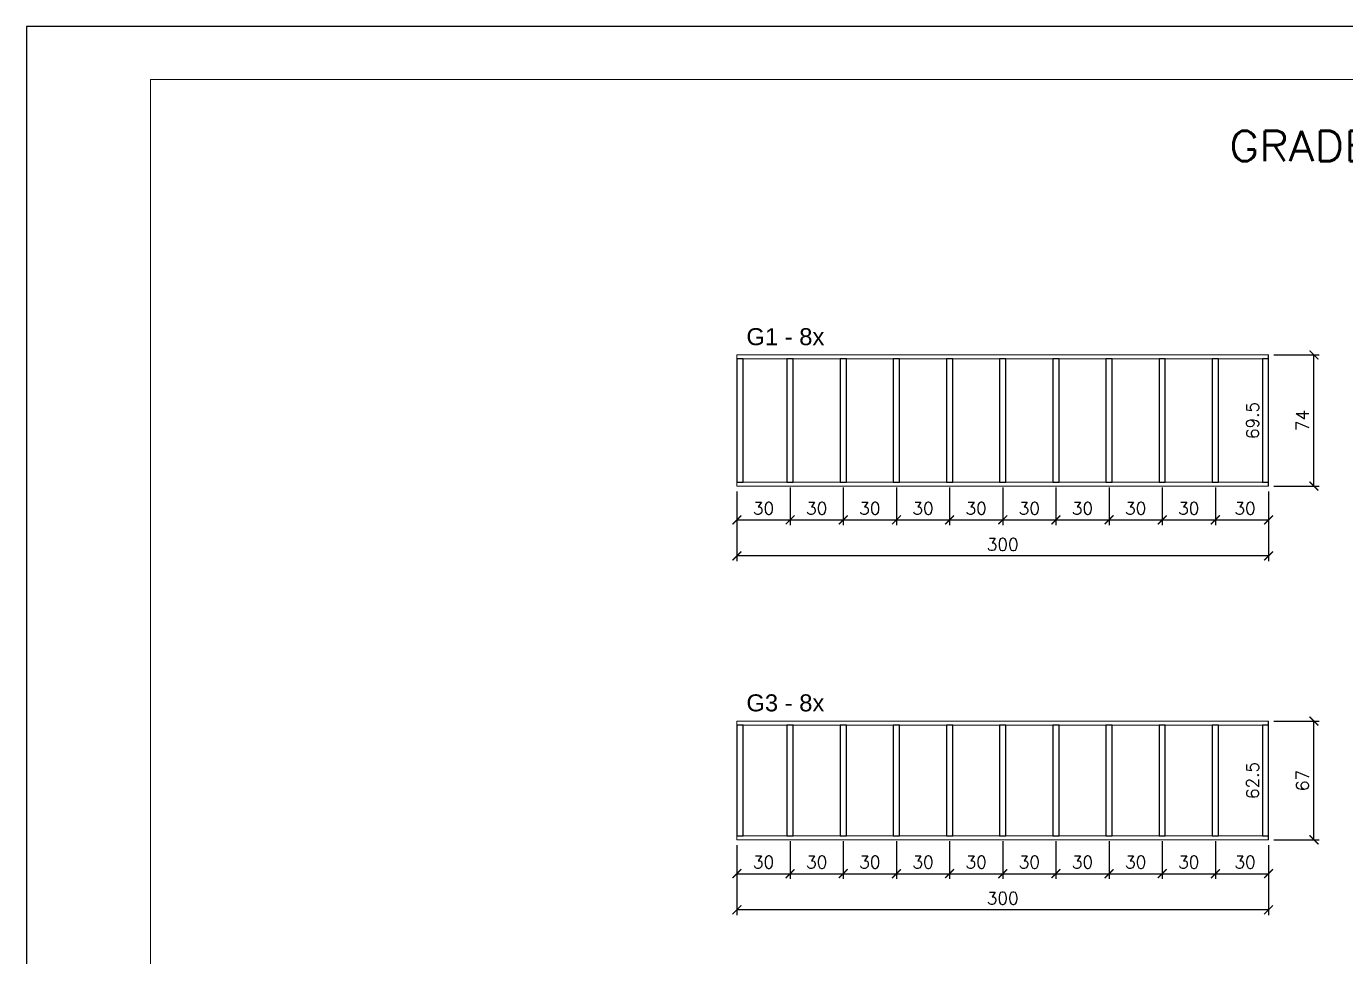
# Model space of a CAD drawing. Extents: x -23436 to 4767, y -4638 to 9755.
# Drawn here: x -19091 to -18347, y -3443 to -2918 of the extents above; entities that cross this region are included whole.
import ezdxf
from ezdxf.enums import TextEntityAlignment as Align

# ---------------------------------------------------------------- set-up
doc = ezdxf.new("R2010")
doc.units = 0
doc.header["$PDMODE"] = 2
doc.header["$PDSIZE"] = 10
doc.linetypes.add('HIDDEN', pattern=[9.525, 6.35, -3.175])
doc.layers.get('0').update_dxf_attribs({"lineweight": 13})
doc.layers.get('Defpoints').update_dxf_attribs({"lineweight": 13})
for name, color, linetype in [('Cota', 4, 'Continuous'), ('Cota Sarrafo', 180, 'Continuous'), ('MB Logo', 255, 'Continuous'), ('Romaneio', 10, 'Continuous'), ('Sarr 3.5x7', 81, 'Continuous'), ('Texto de Titulo', 7, 'Continuous'), ('Texto Qtd Sarr', 242, 'Continuous')]:
    doc.layers.add(name, color=color, linetype=linetype)
for name, color, linetype, lineweight in [('FOLHA MB', 7, 'Continuous', 13), ('Sarr 2.2x7', 40, 'Continuous', 9), ('Texto Seção', 7, 'Continuous', 15)]:
    doc.layers.add(name, color=color, linetype=linetype, lineweight=lineweight)
doc.layers.add('Laje_Perimetro', color=7, linetype='Continuous', plot=False)
doc.styles.add('ARIAL', font='arial.ttf', dxfattribs={"oblique": 15, "height": 25})
doc.styles.add('ROMANS', font='romans.shx')
doc.dimstyles.new('Cota Paínel', dxfattribs={"dimtxt": 7, "dimasz": 5, "dimexe": 3, "dimexo": 3, "dimgap": 3, "dimtad": 1, "dimdec": 1, "dimzin": 12, "dimdsep": 46, "dimtxsty": 'ROMANS', "dimblk": 'ARCHTICK', "dimcen": 0, "dimclrd": 4, "dimclre": 4, "dimclrt": 1, "dimadec": 1, "dimazin": 3, "dimtfac": 1, "dimtdec": 1, "dimtmove": 0, "dimatfit": 3, "dimldrblk": 'OBLIQUE', "dimfxl": 1, "dimtolj": 1, "dimtzin": 12, "dimarcsym": 0})
doc.dimstyles.new('Cota Sarrafo Paínel', dxfattribs={"dimtxt": 7, "dimasz": 5, "dimexe": 1.25, "dimexo": 2.5, "dimgap": 2, "dimtad": 1, "dimdec": 1, "dimdsep": 46, "dimtxsty": 'ROMANS', "dimblk": 'OBLIQUE', "dimcen": 10, "dimdle": 1, "dimse1": 1, "dimse2": 1, "dimsd1": 1, "dimsd2": 1, "dimclrd": 256, "dimclre": 256, "dimclrt": 1, "dimadec": 0, "dimazin": 0, "dimtfac": 1, "dimtdec": 1, "dimtmove": 0, "dimatfit": 3, "dimldrblk": 'OBLIQUE', "dimfxl": 1, "dimlwd": -1, "dimlwe": -1, "dimarcsym": 0})

# ---------------------------------------------------------------- blocks, each defined once
blk = doc.blocks.new('A$C169d8357')
at = {"layer": 'FOLHA MB', "color": 1}
for points in [[(0, 1199.94), (0, 149.94), (1485.02, 149.94), (1485.02, 1199.94)], [(70, 1169.94), (70, 179.94), (1455.02, 179.94), (1455.02, 1169.94)]]:
    blk.add_lwpolyline(points, close=True, dxfattribs=at)
blk = doc.blocks.new('_ArchTick')
at = {"color": 0, "linetype": 'ByBlock', "const_width": 0.15}
blk.add_lwpolyline([(-0.5, -0.5), (0.5, 0.5)], dxfattribs=at)
blk = doc.blocks.new('*D1510')
at = {"layer": 'Cota', "color": 4, "linetype": 'Continuous', "lineweight": -2, "transparency": 16777216}
for p, q in [((-18660.43, -3177.93), (-18660.43, -3199.25)), ((-18690.43, -3180.18), (-18690.43, -3199.25)), ((-18690.43, -3196.25), (-18660.43, -3196.25))]:
    blk.add_line(p, q, dxfattribs=at)
at = {"layer": 'Defpoints', "color": 0, "linetype": 'Continuous', "transparency": 16777216}
for p in [(-18690.43, -3177.18), (-18660.43, -3174.93), (-18660.43, -3196.25)]:
    blk.add_point(p, dxfattribs=at)
at = {"layer": 'Cota', "color": 4, "linetype": 'Continuous', "lineweight": -2, "transparency": 16777216, "xscale": 5, "yscale": 5, "zscale": 5, "rotation": 180}
blk.add_blockref('_ArchTick', (-18690.43, -3196.25), dxfattribs=at)
at = {"layer": 'Cota', "color": 4, "linetype": 'Continuous', "lineweight": -2, "transparency": 16777216, "xscale": 5, "yscale": 5, "zscale": 5}
blk.add_blockref('_ArchTick', (-18660.43, -3196.25), dxfattribs=at)
at = {"layer": 'Cota', "color": 1, "linetype": 'Continuous', "transparency": 16777216, "insert": (-18675.43, -3189.75), "char_height": 7, "attachment_point": 5, "style": 'ROMANS'}
blk.add_mtext('\\A1;30', dxfattribs=at)
blk = doc.blocks.new('_OBLIQUE')
at = {"color": 0, "linetype": 'ByBlock', "lineweight": -2}
for p, q in [((0, 0), (-1, 0)), ((-0.5, -0.5), (0.5, 0.5))]:
    blk.add_line(p, q, dxfattribs=at)
blk = doc.blocks.new('*D1511')
at = {"layer": 'Cota', "color": 4, "linetype": 'Continuous', "lineweight": -2, "transparency": 16777216}
for p, q in [((-18660.43, -3177.93), (-18660.43, -3199.25)), ((-18630.43, -3177.93), (-18630.43, -3199.25)), ((-18660.43, -3196.25), (-18630.43, -3196.25))]:
    blk.add_line(p, q, dxfattribs=at)
at = {"layer": 'Defpoints', "color": 0, "linetype": 'Continuous', "transparency": 16777216}
for p in [(-18660.43, -3174.93), (-18630.43, -3174.93), (-18630.43, -3196.25)]:
    blk.add_point(p, dxfattribs=at)
at = {"layer": 'Cota', "color": 4, "linetype": 'Continuous', "lineweight": -2, "transparency": 16777216, "xscale": 5, "yscale": 5, "zscale": 5, "rotation": 180}
blk.add_blockref('_ArchTick', (-18660.43, -3196.25), dxfattribs=at)
at = {"layer": 'Cota', "color": 4, "linetype": 'Continuous', "lineweight": -2, "transparency": 16777216, "xscale": 5, "yscale": 5, "zscale": 5}
blk.add_blockref('_ArchTick', (-18630.43, -3196.25), dxfattribs=at)
at = {"layer": 'Cota', "color": 1, "linetype": 'Continuous', "transparency": 16777216, "insert": (-18645.43, -3189.75), "char_height": 7, "attachment_point": 5, "style": 'ROMANS'}
blk.add_mtext('\\A1;30', dxfattribs=at)
blk = doc.blocks.new('*D1512')
at = {"layer": 'Cota', "color": 4, "linetype": 'Continuous', "lineweight": -2, "transparency": 16777216}
for p, q in [((-18630.43, -3177.93), (-18630.43, -3199.25)), ((-18600.43, -3177.93), (-18600.43, -3199.25)), ((-18630.43, -3196.25), (-18600.43, -3196.25))]:
    blk.add_line(p, q, dxfattribs=at)
at = {"layer": 'Defpoints', "color": 0, "linetype": 'Continuous', "transparency": 16777216}
for p in [(-18630.43, -3174.93), (-18600.43, -3174.93), (-18600.43, -3196.25)]:
    blk.add_point(p, dxfattribs=at)
at = {"layer": 'Cota', "color": 4, "linetype": 'Continuous', "lineweight": -2, "transparency": 16777216, "xscale": 5, "yscale": 5, "zscale": 5, "rotation": 180}
blk.add_blockref('_ArchTick', (-18630.43, -3196.25), dxfattribs=at)
at = {"layer": 'Cota', "color": 4, "linetype": 'Continuous', "lineweight": -2, "transparency": 16777216, "xscale": 5, "yscale": 5, "zscale": 5}
blk.add_blockref('_ArchTick', (-18600.43, -3196.25), dxfattribs=at)
at = {"layer": 'Cota', "color": 1, "linetype": 'Continuous', "transparency": 16777216, "insert": (-18615.43, -3189.75), "char_height": 7, "attachment_point": 5, "style": 'ROMANS'}
blk.add_mtext('\\A1;30', dxfattribs=at)
blk = doc.blocks.new('*D1513')
at = {"layer": 'Cota', "color": 4, "linetype": 'Continuous', "lineweight": -2, "transparency": 16777216}
for p, q in [((-18600.43, -3177.93), (-18600.43, -3199.25)), ((-18570.43, -3177.93), (-18570.43, -3199.25)), ((-18600.43, -3196.25), (-18570.43, -3196.25))]:
    blk.add_line(p, q, dxfattribs=at)
at = {"layer": 'Defpoints', "color": 0, "linetype": 'Continuous', "transparency": 16777216}
for p in [(-18600.43, -3174.93), (-18570.43, -3174.93), (-18570.43, -3196.25)]:
    blk.add_point(p, dxfattribs=at)
at = {"layer": 'Cota', "color": 4, "linetype": 'Continuous', "lineweight": -2, "transparency": 16777216, "xscale": 5, "yscale": 5, "zscale": 5, "rotation": 180}
blk.add_blockref('_ArchTick', (-18600.43, -3196.25), dxfattribs=at)
at = {"layer": 'Cota', "color": 4, "linetype": 'Continuous', "lineweight": -2, "transparency": 16777216, "xscale": 5, "yscale": 5, "zscale": 5}
blk.add_blockref('_ArchTick', (-18570.43, -3196.25), dxfattribs=at)
at = {"layer": 'Cota', "color": 1, "linetype": 'Continuous', "transparency": 16777216, "insert": (-18585.43, -3189.75), "char_height": 7, "attachment_point": 5, "style": 'ROMANS'}
blk.add_mtext('\\A1;30', dxfattribs=at)
blk = doc.blocks.new('*D1514')
at = {"layer": 'Cota', "color": 4, "linetype": 'Continuous', "lineweight": -2, "transparency": 16777216}
for p, q in [((-18570.43, -3177.93), (-18570.43, -3199.25)), ((-18540.43, -3177.93), (-18540.43, -3199.25)), ((-18570.43, -3196.25), (-18540.43, -3196.25))]:
    blk.add_line(p, q, dxfattribs=at)
at = {"layer": 'Defpoints', "color": 0, "linetype": 'Continuous', "transparency": 16777216}
for p in [(-18570.43, -3174.93), (-18540.43, -3174.93), (-18540.43, -3196.25)]:
    blk.add_point(p, dxfattribs=at)
at = {"layer": 'Cota', "color": 4, "linetype": 'Continuous', "lineweight": -2, "transparency": 16777216, "xscale": 5, "yscale": 5, "zscale": 5, "rotation": 180}
blk.add_blockref('_ArchTick', (-18570.43, -3196.25), dxfattribs=at)
at = {"layer": 'Cota', "color": 4, "linetype": 'Continuous', "lineweight": -2, "transparency": 16777216, "xscale": 5, "yscale": 5, "zscale": 5}
blk.add_blockref('_ArchTick', (-18540.43, -3196.25), dxfattribs=at)
at = {"layer": 'Cota', "color": 1, "linetype": 'Continuous', "transparency": 16777216, "insert": (-18555.43, -3189.75), "char_height": 7, "attachment_point": 5, "style": 'ROMANS'}
blk.add_mtext('\\A1;30', dxfattribs=at)
blk = doc.blocks.new('*D1515')
at = {"layer": 'Cota', "color": 4, "linetype": 'Continuous', "lineweight": -2, "transparency": 16777216}
for p, q in [((-18540.43, -3177.93), (-18540.43, -3199.25)), ((-18510.43, -3177.93), (-18510.43, -3199.25)), ((-18540.43, -3196.25), (-18510.43, -3196.25))]:
    blk.add_line(p, q, dxfattribs=at)
at = {"layer": 'Defpoints', "color": 0, "linetype": 'Continuous', "transparency": 16777216}
for p in [(-18540.43, -3174.93), (-18510.43, -3174.93), (-18510.43, -3196.25)]:
    blk.add_point(p, dxfattribs=at)
at = {"layer": 'Cota', "color": 4, "linetype": 'Continuous', "lineweight": -2, "transparency": 16777216, "xscale": 5, "yscale": 5, "zscale": 5, "rotation": 180}
blk.add_blockref('_ArchTick', (-18540.43, -3196.25), dxfattribs=at)
at = {"layer": 'Cota', "color": 4, "linetype": 'Continuous', "lineweight": -2, "transparency": 16777216, "xscale": 5, "yscale": 5, "zscale": 5}
blk.add_blockref('_ArchTick', (-18510.43, -3196.25), dxfattribs=at)
at = {"layer": 'Cota', "color": 1, "linetype": 'Continuous', "transparency": 16777216, "insert": (-18525.43, -3189.75), "char_height": 7, "attachment_point": 5, "style": 'ROMANS'}
blk.add_mtext('\\A1;30', dxfattribs=at)
blk = doc.blocks.new('*D1516')
at = {"layer": 'Cota', "color": 4, "linetype": 'Continuous', "lineweight": -2, "transparency": 16777216}
for p, q in [((-18510.43, -3177.93), (-18510.43, -3199.25)), ((-18480.43, -3177.93), (-18480.43, -3199.25)), ((-18510.43, -3196.25), (-18480.43, -3196.25))]:
    blk.add_line(p, q, dxfattribs=at)
at = {"layer": 'Defpoints', "color": 0, "linetype": 'Continuous', "transparency": 16777216}
for p in [(-18510.43, -3174.93), (-18480.43, -3174.93), (-18480.43, -3196.25)]:
    blk.add_point(p, dxfattribs=at)
at = {"layer": 'Cota', "color": 4, "linetype": 'Continuous', "lineweight": -2, "transparency": 16777216, "xscale": 5, "yscale": 5, "zscale": 5, "rotation": 180}
blk.add_blockref('_ArchTick', (-18510.43, -3196.25), dxfattribs=at)
at = {"layer": 'Cota', "color": 4, "linetype": 'Continuous', "lineweight": -2, "transparency": 16777216, "xscale": 5, "yscale": 5, "zscale": 5}
blk.add_blockref('_ArchTick', (-18480.43, -3196.25), dxfattribs=at)
at = {"layer": 'Cota', "color": 1, "linetype": 'Continuous', "transparency": 16777216, "insert": (-18495.43, -3189.75), "char_height": 7, "attachment_point": 5, "style": 'ROMANS'}
blk.add_mtext('\\A1;30', dxfattribs=at)
blk = doc.blocks.new('*D1517')
at = {"layer": 'Cota', "color": 4, "linetype": 'Continuous', "lineweight": -2, "transparency": 16777216}
for p, q in [((-18690.43, -3180.18), (-18690.43, -3219.61)), ((-18390.43, -3180.18), (-18390.43, -3219.61)), ((-18390.43, -3216.61), (-18690.43, -3216.61))]:
    blk.add_line(p, q, dxfattribs=at)
at = {"layer": 'Defpoints', "color": 0, "linetype": 'Continuous', "transparency": 16777216}
for p in [(-18690.43, -3177.18), (-18390.43, -3177.18), (-18690.43, -3216.61)]:
    blk.add_point(p, dxfattribs=at)
at = {"layer": 'Cota', "color": 4, "linetype": 'Continuous', "lineweight": -2, "transparency": 16777216, "xscale": 5, "yscale": 5, "zscale": 5, "rotation": 180}
blk.add_blockref('_ArchTick', (-18690.43, -3216.61), dxfattribs=at)
at = {"layer": 'Cota', "color": 4, "linetype": 'Continuous', "lineweight": -2, "transparency": 16777216, "xscale": 5, "yscale": 5, "zscale": 5}
blk.add_blockref('_ArchTick', (-18390.43, -3216.61), dxfattribs=at)
at = {"layer": 'Cota', "color": 1, "linetype": 'Continuous', "transparency": 16777216, "insert": (-18540.43, -3210.11), "char_height": 7, "attachment_point": 5, "style": 'ROMANS'}
blk.add_mtext('\\A1;300', dxfattribs=at)
blk = doc.blocks.new('*D1518')
at = {"layer": 'Cota', "color": 4, "linetype": 'Continuous', "lineweight": -2, "transparency": 16777216}
for p, q in [((-18387.43, -3103.18), (-18361.79, -3103.18)), ((-18364.79, -3177.18), (-18364.79, -3103.18)), ((-18387.43, -3177.18), (-18361.79, -3177.18))]:
    blk.add_line(p, q, dxfattribs=at)
at = {"layer": 'Defpoints', "color": 0, "linetype": 'Continuous', "transparency": 16777216}
for p in [(-18390.43, -3103.18), (-18364.79, -3103.18), (-18390.43, -3177.18)]:
    blk.add_point(p, dxfattribs=at)
at = {"layer": 'Cota', "color": 4, "linetype": 'Continuous', "lineweight": -2, "transparency": 16777216, "xscale": 5, "yscale": 5, "zscale": 5}
for p, rotation in [((-18364.79, -3103.18), 90), ((-18364.79, -3177.18), 270)]:
    blk.add_blockref('_ArchTick', p, dxfattribs=dict(at, rotation=rotation))
at = {"layer": 'Cota', "color": 1, "linetype": 'Continuous', "transparency": 16777216, "insert": (-18371.29, -3140.18), "char_height": 7, "attachment_point": 5, "rotation": 90, "style": 'ROMANS'}
blk.add_mtext('\\A1;74', dxfattribs=at)
blk = doc.blocks.new('*D1519')
at = {"layer": 'Defpoints', "color": 0, "linetype": 'ByBlock', "transparency": 16777216}
for p in [(-18393.93, -3105.4), (-18393.93, -3174.93), (-18393.93, -3174.93)]:
    blk.add_point(p, dxfattribs=at)
at = {"layer": 'Cota Sarrafo', "color": 1, "linetype": 'ByBlock', "transparency": 16777216, "insert": (-18399.43, -3140.17), "char_height": 7, "attachment_point": 5, "rotation": 90, "style": 'ROMANS'}
blk.add_mtext('69.5', dxfattribs=at)
blk = doc.blocks.new('titulo1')
at = {"layer": 'Defpoints', "color": 252, "linetype": 'HIDDEN', "ltscale": 2}
blk.add_line((0, 0), (0, 125), dxfattribs=at)
at = {"layer": 'Defpoints', "style": 'ROMANS', "oblique": 15}
blk.add_attdef('FOLHA', text='', height=10, dxfattribs=at).set_placement((0, 15.58), align=Align.MIDDLE_CENTER)
at = {"layer": 'Texto Qtd Sarr', "color": 3, "style": 'ROMANS', "oblique": 15}
for tag, height, p in [('TITULO', 17, (0, 71.45)), ('SEÇÃO', 12, (0, 41.55))]:
    blk.add_attdef(tag, text='', height=height, dxfattribs=at).set_placement(p, align=Align.MIDDLE_CENTER)
blk = doc.blocks.new('*D1520')
at = {"layer": 'Cota', "color": 4, "linetype": 'Continuous', "lineweight": -2, "transparency": 16777216}
for p, q in [((-18480.43, -3177.93), (-18480.43, -3199.25)), ((-18450.43, -3177.93), (-18450.43, -3199.25)), ((-18480.43, -3196.25), (-18450.43, -3196.25))]:
    blk.add_line(p, q, dxfattribs=at)
at = {"layer": 'Defpoints', "color": 0, "linetype": 'Continuous', "transparency": 16777216}
for p in [(-18480.43, -3174.93), (-18450.43, -3174.93), (-18450.43, -3196.25)]:
    blk.add_point(p, dxfattribs=at)
at = {"layer": 'Cota', "color": 4, "linetype": 'Continuous', "lineweight": -2, "transparency": 16777216, "xscale": 5, "yscale": 5, "zscale": 5, "rotation": 180}
blk.add_blockref('_ArchTick', (-18480.43, -3196.25), dxfattribs=at)
at = {"layer": 'Cota', "color": 4, "linetype": 'Continuous', "lineweight": -2, "transparency": 16777216, "xscale": 5, "yscale": 5, "zscale": 5}
blk.add_blockref('_ArchTick', (-18450.43, -3196.25), dxfattribs=at)
at = {"layer": 'Cota', "color": 1, "linetype": 'Continuous', "transparency": 16777216, "insert": (-18465.43, -3189.75), "char_height": 7, "attachment_point": 5, "style": 'ROMANS'}
blk.add_mtext('\\A1;30', dxfattribs=at)
blk = doc.blocks.new('*D1521')
at = {"layer": 'Cota', "color": 4, "linetype": 'Continuous', "lineweight": -2, "transparency": 16777216}
for p, q in [((-18450.43, -3177.93), (-18450.43, -3199.25)), ((-18420.43, -3177.93), (-18420.43, -3199.25)), ((-18450.43, -3196.25), (-18420.43, -3196.25))]:
    blk.add_line(p, q, dxfattribs=at)
at = {"layer": 'Defpoints', "color": 0, "linetype": 'Continuous', "transparency": 16777216}
for p in [(-18450.43, -3174.93), (-18420.43, -3174.93), (-18420.43, -3196.25)]:
    blk.add_point(p, dxfattribs=at)
at = {"layer": 'Cota', "color": 4, "linetype": 'Continuous', "lineweight": -2, "transparency": 16777216, "xscale": 5, "yscale": 5, "zscale": 5, "rotation": 180}
blk.add_blockref('_ArchTick', (-18450.43, -3196.25), dxfattribs=at)
at = {"layer": 'Cota', "color": 4, "linetype": 'Continuous', "lineweight": -2, "transparency": 16777216, "xscale": 5, "yscale": 5, "zscale": 5}
blk.add_blockref('_ArchTick', (-18420.43, -3196.25), dxfattribs=at)
at = {"layer": 'Cota', "color": 1, "linetype": 'Continuous', "transparency": 16777216, "insert": (-18435.43, -3189.75), "char_height": 7, "attachment_point": 5, "style": 'ROMANS'}
blk.add_mtext('\\A1;30', dxfattribs=at)
blk = doc.blocks.new('*D1522')
at = {"layer": 'Cota', "color": 4, "linetype": 'Continuous', "lineweight": -2, "transparency": 16777216}
for p, q in [((-18420.43, -3177.93), (-18420.43, -3199.25)), ((-18390.43, -3180.18), (-18390.43, -3199.25)), ((-18420.43, -3196.25), (-18390.43, -3196.25))]:
    blk.add_line(p, q, dxfattribs=at)
at = {"layer": 'Defpoints', "color": 0, "linetype": 'Continuous', "transparency": 16777216}
for p in [(-18420.43, -3174.93), (-18390.43, -3177.18), (-18390.43, -3196.25)]:
    blk.add_point(p, dxfattribs=at)
at = {"layer": 'Cota', "color": 4, "linetype": 'Continuous', "lineweight": -2, "transparency": 16777216, "xscale": 5, "yscale": 5, "zscale": 5, "rotation": 180}
blk.add_blockref('_ArchTick', (-18420.43, -3196.25), dxfattribs=at)
at = {"layer": 'Cota', "color": 4, "linetype": 'Continuous', "lineweight": -2, "transparency": 16777216, "xscale": 5, "yscale": 5, "zscale": 5}
blk.add_blockref('_ArchTick', (-18390.43, -3196.25), dxfattribs=at)
at = {"layer": 'Cota', "color": 1, "linetype": 'Continuous', "transparency": 16777216, "insert": (-18403.68, -3189.75), "char_height": 7, "attachment_point": 5, "style": 'ROMANS'}
blk.add_mtext('\\A1;30', dxfattribs=at)
blk = doc.blocks.new('*D1536')
at = {"layer": 'Cota', "color": 4, "linetype": 'Continuous', "lineweight": -2, "transparency": 16777216}
for p, q in [((-18660.43, -3377.6), (-18660.43, -3398.93)), ((-18690.43, -3379.85), (-18690.43, -3398.93)), ((-18690.43, -3395.93), (-18660.43, -3395.93))]:
    blk.add_line(p, q, dxfattribs=at)
at = {"layer": 'Defpoints', "color": 0, "linetype": 'Continuous', "transparency": 16777216}
for p in [(-18690.43, -3376.85), (-18660.43, -3374.6), (-18660.43, -3395.93)]:
    blk.add_point(p, dxfattribs=at)
at = {"layer": 'Cota', "color": 4, "linetype": 'Continuous', "lineweight": -2, "transparency": 16777216, "xscale": 5, "yscale": 5, "zscale": 5, "rotation": 180}
blk.add_blockref('_ArchTick', (-18690.43, -3395.93), dxfattribs=at)
at = {"layer": 'Cota', "color": 4, "linetype": 'Continuous', "lineweight": -2, "transparency": 16777216, "xscale": 5, "yscale": 5, "zscale": 5}
blk.add_blockref('_ArchTick', (-18660.43, -3395.93), dxfattribs=at)
at = {"layer": 'Cota', "color": 1, "linetype": 'Continuous', "transparency": 16777216, "insert": (-18675.43, -3389.43), "char_height": 7, "attachment_point": 5, "style": 'ROMANS'}
blk.add_mtext('\\A1;30', dxfattribs=at)
blk = doc.blocks.new('*D1537')
at = {"layer": 'Cota', "color": 4, "linetype": 'Continuous', "lineweight": -2, "transparency": 16777216}
for p, q in [((-18660.43, -3377.6), (-18660.43, -3398.93)), ((-18630.43, -3377.6), (-18630.43, -3398.93)), ((-18660.43, -3395.93), (-18630.43, -3395.93))]:
    blk.add_line(p, q, dxfattribs=at)
at = {"layer": 'Defpoints', "color": 0, "linetype": 'Continuous', "transparency": 16777216}
for p in [(-18660.43, -3374.6), (-18630.43, -3374.6), (-18630.43, -3395.93)]:
    blk.add_point(p, dxfattribs=at)
at = {"layer": 'Cota', "color": 4, "linetype": 'Continuous', "lineweight": -2, "transparency": 16777216, "xscale": 5, "yscale": 5, "zscale": 5, "rotation": 180}
blk.add_blockref('_ArchTick', (-18660.43, -3395.93), dxfattribs=at)
at = {"layer": 'Cota', "color": 4, "linetype": 'Continuous', "lineweight": -2, "transparency": 16777216, "xscale": 5, "yscale": 5, "zscale": 5}
blk.add_blockref('_ArchTick', (-18630.43, -3395.93), dxfattribs=at)
at = {"layer": 'Cota', "color": 1, "linetype": 'Continuous', "transparency": 16777216, "insert": (-18645.43, -3389.43), "char_height": 7, "attachment_point": 5, "style": 'ROMANS'}
blk.add_mtext('\\A1;30', dxfattribs=at)
blk = doc.blocks.new('*D1538')
at = {"layer": 'Cota', "color": 4, "linetype": 'Continuous', "lineweight": -2, "transparency": 16777216}
for p, q in [((-18630.43, -3377.6), (-18630.43, -3398.93)), ((-18600.43, -3377.6), (-18600.43, -3398.93)), ((-18630.43, -3395.93), (-18600.43, -3395.93))]:
    blk.add_line(p, q, dxfattribs=at)
at = {"layer": 'Defpoints', "color": 0, "linetype": 'Continuous', "transparency": 16777216}
for p in [(-18630.43, -3374.6), (-18600.43, -3374.6), (-18600.43, -3395.93)]:
    blk.add_point(p, dxfattribs=at)
at = {"layer": 'Cota', "color": 4, "linetype": 'Continuous', "lineweight": -2, "transparency": 16777216, "xscale": 5, "yscale": 5, "zscale": 5, "rotation": 180}
blk.add_blockref('_ArchTick', (-18630.43, -3395.93), dxfattribs=at)
at = {"layer": 'Cota', "color": 4, "linetype": 'Continuous', "lineweight": -2, "transparency": 16777216, "xscale": 5, "yscale": 5, "zscale": 5}
blk.add_blockref('_ArchTick', (-18600.43, -3395.93), dxfattribs=at)
at = {"layer": 'Cota', "color": 1, "linetype": 'Continuous', "transparency": 16777216, "insert": (-18615.43, -3389.43), "char_height": 7, "attachment_point": 5, "style": 'ROMANS'}
blk.add_mtext('\\A1;30', dxfattribs=at)
blk = doc.blocks.new('*D1539')
at = {"layer": 'Cota', "color": 4, "linetype": 'Continuous', "lineweight": -2, "transparency": 16777216}
for p, q in [((-18600.43, -3377.6), (-18600.43, -3398.93)), ((-18570.43, -3377.6), (-18570.43, -3398.93)), ((-18600.43, -3395.93), (-18570.43, -3395.93))]:
    blk.add_line(p, q, dxfattribs=at)
at = {"layer": 'Defpoints', "color": 0, "linetype": 'Continuous', "transparency": 16777216}
for p in [(-18600.43, -3374.6), (-18570.43, -3374.6), (-18570.43, -3395.93)]:
    blk.add_point(p, dxfattribs=at)
at = {"layer": 'Cota', "color": 4, "linetype": 'Continuous', "lineweight": -2, "transparency": 16777216, "xscale": 5, "yscale": 5, "zscale": 5, "rotation": 180}
blk.add_blockref('_ArchTick', (-18600.43, -3395.93), dxfattribs=at)
at = {"layer": 'Cota', "color": 4, "linetype": 'Continuous', "lineweight": -2, "transparency": 16777216, "xscale": 5, "yscale": 5, "zscale": 5}
blk.add_blockref('_ArchTick', (-18570.43, -3395.93), dxfattribs=at)
at = {"layer": 'Cota', "color": 1, "linetype": 'Continuous', "transparency": 16777216, "insert": (-18585.43, -3389.43), "char_height": 7, "attachment_point": 5, "style": 'ROMANS'}
blk.add_mtext('\\A1;30', dxfattribs=at)
blk = doc.blocks.new('*D1540')
at = {"layer": 'Cota', "color": 4, "linetype": 'Continuous', "lineweight": -2, "transparency": 16777216}
for p, q in [((-18570.43, -3377.6), (-18570.43, -3398.93)), ((-18540.43, -3377.6), (-18540.43, -3398.93)), ((-18570.43, -3395.93), (-18540.43, -3395.93))]:
    blk.add_line(p, q, dxfattribs=at)
at = {"layer": 'Defpoints', "color": 0, "linetype": 'Continuous', "transparency": 16777216}
for p in [(-18570.43, -3374.6), (-18540.43, -3374.6), (-18540.43, -3395.93)]:
    blk.add_point(p, dxfattribs=at)
at = {"layer": 'Cota', "color": 4, "linetype": 'Continuous', "lineweight": -2, "transparency": 16777216, "xscale": 5, "yscale": 5, "zscale": 5, "rotation": 180}
blk.add_blockref('_ArchTick', (-18570.43, -3395.93), dxfattribs=at)
at = {"layer": 'Cota', "color": 4, "linetype": 'Continuous', "lineweight": -2, "transparency": 16777216, "xscale": 5, "yscale": 5, "zscale": 5}
blk.add_blockref('_ArchTick', (-18540.43, -3395.93), dxfattribs=at)
at = {"layer": 'Cota', "color": 1, "linetype": 'Continuous', "transparency": 16777216, "insert": (-18555.43, -3389.43), "char_height": 7, "attachment_point": 5, "style": 'ROMANS'}
blk.add_mtext('\\A1;30', dxfattribs=at)
blk = doc.blocks.new('*D1502')
at = {"layer": 'Cota', "color": 4, "linetype": 'Continuous', "lineweight": -2, "transparency": 16777216}
for p, q in [((-18540.43, -3377.6), (-18540.43, -3398.93)), ((-18510.43, -3377.6), (-18510.43, -3398.93)), ((-18540.43, -3395.93), (-18510.43, -3395.93))]:
    blk.add_line(p, q, dxfattribs=at)
at = {"layer": 'Defpoints', "color": 0, "linetype": 'Continuous', "transparency": 16777216}
for p in [(-18540.43, -3374.6), (-18510.43, -3374.6), (-18510.43, -3395.93)]:
    blk.add_point(p, dxfattribs=at)
at = {"layer": 'Cota', "color": 4, "linetype": 'Continuous', "lineweight": -2, "transparency": 16777216, "xscale": 5, "yscale": 5, "zscale": 5, "rotation": 180}
blk.add_blockref('_ArchTick', (-18540.43, -3395.93), dxfattribs=at)
at = {"layer": 'Cota', "color": 4, "linetype": 'Continuous', "lineweight": -2, "transparency": 16777216, "xscale": 5, "yscale": 5, "zscale": 5}
blk.add_blockref('_ArchTick', (-18510.43, -3395.93), dxfattribs=at)
at = {"layer": 'Cota', "color": 1, "linetype": 'Continuous', "transparency": 16777216, "insert": (-18525.43, -3389.43), "char_height": 7, "attachment_point": 5, "style": 'ROMANS'}
blk.add_mtext('\\A1;30', dxfattribs=at)
blk = doc.blocks.new('*D1503')
at = {"layer": 'Cota', "color": 4, "linetype": 'Continuous', "lineweight": -2, "transparency": 16777216}
for p, q in [((-18510.43, -3377.6), (-18510.43, -3398.93)), ((-18480.43, -3377.6), (-18480.43, -3398.93)), ((-18510.43, -3395.93), (-18480.43, -3395.93))]:
    blk.add_line(p, q, dxfattribs=at)
at = {"layer": 'Defpoints', "color": 0, "linetype": 'Continuous', "transparency": 16777216}
for p in [(-18510.43, -3374.6), (-18480.43, -3374.6), (-18480.43, -3395.93)]:
    blk.add_point(p, dxfattribs=at)
at = {"layer": 'Cota', "color": 4, "linetype": 'Continuous', "lineweight": -2, "transparency": 16777216, "xscale": 5, "yscale": 5, "zscale": 5, "rotation": 180}
blk.add_blockref('_ArchTick', (-18510.43, -3395.93), dxfattribs=at)
at = {"layer": 'Cota', "color": 4, "linetype": 'Continuous', "lineweight": -2, "transparency": 16777216, "xscale": 5, "yscale": 5, "zscale": 5}
blk.add_blockref('_ArchTick', (-18480.43, -3395.93), dxfattribs=at)
at = {"layer": 'Cota', "color": 1, "linetype": 'Continuous', "transparency": 16777216, "insert": (-18495.43, -3389.43), "char_height": 7, "attachment_point": 5, "style": 'ROMANS'}
blk.add_mtext('\\A1;30', dxfattribs=at)
blk = doc.blocks.new('*D1504')
at = {"layer": 'Cota', "color": 4, "linetype": 'Continuous', "lineweight": -2, "transparency": 16777216}
for p, q in [((-18690.43, -3379.85), (-18690.43, -3419.29)), ((-18390.43, -3379.85), (-18390.43, -3419.29)), ((-18390.43, -3416.29), (-18690.43, -3416.29))]:
    blk.add_line(p, q, dxfattribs=at)
at = {"layer": 'Defpoints', "color": 0, "linetype": 'Continuous', "transparency": 16777216}
for p in [(-18690.43, -3376.85), (-18390.43, -3376.85), (-18690.43, -3416.29)]:
    blk.add_point(p, dxfattribs=at)
at = {"layer": 'Cota', "color": 4, "linetype": 'Continuous', "lineweight": -2, "transparency": 16777216, "xscale": 5, "yscale": 5, "zscale": 5, "rotation": 180}
blk.add_blockref('_ArchTick', (-18690.43, -3416.29), dxfattribs=at)
at = {"layer": 'Cota', "color": 4, "linetype": 'Continuous', "lineweight": -2, "transparency": 16777216, "xscale": 5, "yscale": 5, "zscale": 5}
blk.add_blockref('_ArchTick', (-18390.43, -3416.29), dxfattribs=at)
at = {"layer": 'Cota', "color": 1, "linetype": 'Continuous', "transparency": 16777216, "insert": (-18540.43, -3409.79), "char_height": 7, "attachment_point": 5, "style": 'ROMANS'}
blk.add_mtext('\\A1;300', dxfattribs=at)
blk = doc.blocks.new('*D1505')
at = {"layer": 'Cota', "color": 4, "linetype": 'Continuous', "lineweight": -2, "transparency": 16777216}
for p, q in [((-18387.43, -3309.85), (-18361.79, -3309.85)), ((-18364.79, -3376.85), (-18364.79, -3309.85)), ((-18387.43, -3376.85), (-18361.79, -3376.85))]:
    blk.add_line(p, q, dxfattribs=at)
at = {"layer": 'Defpoints', "color": 0, "linetype": 'Continuous', "transparency": 16777216}
for p in [(-18390.43, -3309.85), (-18364.79, -3309.85), (-18390.43, -3376.85)]:
    blk.add_point(p, dxfattribs=at)
at = {"layer": 'Cota', "color": 4, "linetype": 'Continuous', "lineweight": -2, "transparency": 16777216, "xscale": 5, "yscale": 5, "zscale": 5}
for p, rotation in [((-18364.79, -3309.85), 90), ((-18364.79, -3376.85), 270)]:
    blk.add_blockref('_ArchTick', p, dxfattribs=dict(at, rotation=rotation))
at = {"layer": 'Cota', "color": 1, "linetype": 'Continuous', "transparency": 16777216, "insert": (-18371.29, -3343.35), "char_height": 7, "attachment_point": 5, "rotation": 90, "style": 'ROMANS'}
blk.add_mtext('\\A1;67', dxfattribs=at)
blk = doc.blocks.new('*D1506')
at = {"layer": 'Defpoints', "color": 0, "linetype": 'ByBlock', "transparency": 16777216}
for p in [(-18393.93, -3312.08), (-18393.93, -3374.6), (-18393.93, -3374.6)]:
    blk.add_point(p, dxfattribs=at)
at = {"layer": 'Cota Sarrafo', "color": 1, "linetype": 'ByBlock', "transparency": 16777216, "insert": (-18399.43, -3343.34), "char_height": 7, "attachment_point": 5, "rotation": 90, "style": 'ROMANS'}
blk.add_mtext('62.5', dxfattribs=at)
blk = doc.blocks.new('*D1507')
at = {"layer": 'Cota', "color": 4, "linetype": 'Continuous', "lineweight": -2, "transparency": 16777216}
for p, q in [((-18480.43, -3377.6), (-18480.43, -3398.93)), ((-18450.43, -3377.6), (-18450.43, -3398.93)), ((-18480.43, -3395.93), (-18450.43, -3395.93))]:
    blk.add_line(p, q, dxfattribs=at)
at = {"layer": 'Defpoints', "color": 0, "linetype": 'Continuous', "transparency": 16777216}
for p in [(-18480.43, -3374.6), (-18450.43, -3374.6), (-18450.43, -3395.93)]:
    blk.add_point(p, dxfattribs=at)
at = {"layer": 'Cota', "color": 4, "linetype": 'Continuous', "lineweight": -2, "transparency": 16777216, "xscale": 5, "yscale": 5, "zscale": 5, "rotation": 180}
blk.add_blockref('_ArchTick', (-18480.43, -3395.93), dxfattribs=at)
at = {"layer": 'Cota', "color": 4, "linetype": 'Continuous', "lineweight": -2, "transparency": 16777216, "xscale": 5, "yscale": 5, "zscale": 5}
blk.add_blockref('_ArchTick', (-18450.43, -3395.93), dxfattribs=at)
at = {"layer": 'Cota', "color": 1, "linetype": 'Continuous', "transparency": 16777216, "insert": (-18465.43, -3389.43), "char_height": 7, "attachment_point": 5, "style": 'ROMANS'}
blk.add_mtext('\\A1;30', dxfattribs=at)
blk = doc.blocks.new('*D1508')
at = {"layer": 'Cota', "color": 4, "linetype": 'Continuous', "lineweight": -2, "transparency": 16777216}
for p, q in [((-18450.43, -3377.6), (-18450.43, -3398.93)), ((-18420.43, -3377.6), (-18420.43, -3398.93)), ((-18450.43, -3395.93), (-18420.43, -3395.93))]:
    blk.add_line(p, q, dxfattribs=at)
at = {"layer": 'Defpoints', "color": 0, "linetype": 'Continuous', "transparency": 16777216}
for p in [(-18450.43, -3374.6), (-18420.43, -3374.6), (-18420.43, -3395.93)]:
    blk.add_point(p, dxfattribs=at)
at = {"layer": 'Cota', "color": 4, "linetype": 'Continuous', "lineweight": -2, "transparency": 16777216, "xscale": 5, "yscale": 5, "zscale": 5, "rotation": 180}
blk.add_blockref('_ArchTick', (-18450.43, -3395.93), dxfattribs=at)
at = {"layer": 'Cota', "color": 4, "linetype": 'Continuous', "lineweight": -2, "transparency": 16777216, "xscale": 5, "yscale": 5, "zscale": 5}
blk.add_blockref('_ArchTick', (-18420.43, -3395.93), dxfattribs=at)
at = {"layer": 'Cota', "color": 1, "linetype": 'Continuous', "transparency": 16777216, "insert": (-18435.43, -3389.43), "char_height": 7, "attachment_point": 5, "style": 'ROMANS'}
blk.add_mtext('\\A1;30', dxfattribs=at)
blk = doc.blocks.new('*D1509')
at = {"layer": 'Cota', "color": 4, "linetype": 'Continuous', "lineweight": -2, "transparency": 16777216}
for p, q in [((-18420.43, -3377.6), (-18420.43, -3398.93)), ((-18390.43, -3379.85), (-18390.43, -3398.93)), ((-18420.43, -3395.93), (-18390.43, -3395.93))]:
    blk.add_line(p, q, dxfattribs=at)
at = {"layer": 'Defpoints', "color": 0, "linetype": 'Continuous', "transparency": 16777216}
for p in [(-18420.43, -3374.6), (-18390.43, -3376.85), (-18390.43, -3395.93)]:
    blk.add_point(p, dxfattribs=at)
at = {"layer": 'Cota', "color": 4, "linetype": 'Continuous', "lineweight": -2, "transparency": 16777216, "xscale": 5, "yscale": 5, "zscale": 5, "rotation": 180}
blk.add_blockref('_ArchTick', (-18420.43, -3395.93), dxfattribs=at)
at = {"layer": 'Cota', "color": 4, "linetype": 'Continuous', "lineweight": -2, "transparency": 16777216, "xscale": 5, "yscale": 5, "zscale": 5}
blk.add_blockref('_ArchTick', (-18390.43, -3395.93), dxfattribs=at)
at = {"layer": 'Cota', "color": 1, "linetype": 'Continuous', "transparency": 16777216, "insert": (-18403.68, -3389.43), "char_height": 7, "attachment_point": 5, "style": 'ROMANS'}
blk.add_mtext('\\A1;30', dxfattribs=at)

msp = doc.modelspace()

# ---------------------------------------------------------------- linework, layer by layer
at = {"color": 40, "true_color": 0xf8d731}
msp.add_lwpolyline([(-19091.4, -3967.74), (-17606.38, -3967.74), (-17606.38, -2917.74), (-19091.4, -2917.74)], close=True, dxfattribs=at)
at = {"layer": 'Laje_Perimetro'}
msp.add_lwpolyline([(-17606.38, -2917.74), (-19091.4, -2917.74), (-19091.4, -3967.74), (-17606.38, -3967.74)], close=True, dxfattribs=at)
at = {"layer": 'Sarr 2.2x7'}
for p, q in [((-18390.43, -3103.18), (-18690.43, -3103.18)), ((-18690.43, -3103.18), (-18690.43, -3177.18)), ((-18390.43, -3105.4), (-18690.43, -3105.4)), ((-18690.43, -3174.93), (-18390.43, -3174.93)), ((-18690.43, -3177.18), (-18390.43, -3177.18)), ((-18390.43, -3309.85), (-18690.43, -3309.85)), ((-18690.43, -3309.85), (-18690.43, -3376.85)), ((-18390.43, -3312.08), (-18690.43, -3312.08)), ((-18690.43, -3374.6), (-18390.43, -3374.6)), ((-18690.43, -3376.85), (-18390.43, -3376.85))]:
    msp.add_line(p, q, dxfattribs=at)
at = {"layer": 'Sarr 3.5x7'}
for p, q in [((-18390.43, -3177.18), (-18390.43, -3103.18)), ((-18390.43, -3376.85), (-18390.43, -3309.85))]:
    msp.add_line(p, q, dxfattribs=at)
for points in [[(-18690.43, -3174.93), (-18686.93, -3174.93), (-18686.93, -3105.4), (-18690.43, -3105.4)], [(-18662.18, -3174.93), (-18658.68, -3174.93), (-18658.68, -3105.4), (-18662.18, -3105.4)], [(-18632.18, -3174.93), (-18628.68, -3174.93), (-18628.68, -3105.4), (-18632.18, -3105.4)], [(-18602.18, -3174.93), (-18598.68, -3174.93), (-18598.68, -3105.4), (-18602.18, -3105.4)], [(-18572.18, -3174.93), (-18568.68, -3174.93), (-18568.68, -3105.4), (-18572.18, -3105.4)], [(-18542.18, -3174.93), (-18538.68, -3174.93), (-18538.68, -3105.4), (-18542.18, -3105.4)], [(-18512.18, -3174.93), (-18508.68, -3174.93), (-18508.68, -3105.4), (-18512.18, -3105.4)], [(-18482.18, -3174.93), (-18478.68, -3174.93), (-18478.68, -3105.4), (-18482.18, -3105.4)], [(-18452.18, -3174.93), (-18448.68, -3174.93), (-18448.68, -3105.4), (-18452.18, -3105.4)], [(-18422.18, -3174.93), (-18418.68, -3174.93), (-18418.68, -3105.4), (-18422.18, -3105.4)], [(-18393.93, -3174.93), (-18390.43, -3174.93), (-18390.43, -3105.4), (-18393.93, -3105.4)], [(-18690.43, -3374.6), (-18686.93, -3374.6), (-18686.93, -3312.08), (-18690.43, -3312.08)], [(-18662.18, -3374.6), (-18658.68, -3374.6), (-18658.68, -3312.08), (-18662.18, -3312.08)], [(-18632.18, -3374.6), (-18628.68, -3374.6), (-18628.68, -3312.08), (-18632.18, -3312.08)], [(-18602.18, -3374.6), (-18598.68, -3374.6), (-18598.68, -3312.08), (-18602.18, -3312.08)], [(-18572.18, -3374.6), (-18568.68, -3374.6), (-18568.68, -3312.08), (-18572.18, -3312.08)], [(-18542.18, -3374.6), (-18538.68, -3374.6), (-18538.68, -3312.08), (-18542.18, -3312.08)], [(-18512.18, -3374.6), (-18508.68, -3374.6), (-18508.68, -3312.08), (-18512.18, -3312.08)], [(-18482.18, -3374.6), (-18478.68, -3374.6), (-18478.68, -3312.08), (-18482.18, -3312.08)], [(-18452.18, -3374.6), (-18448.68, -3374.6), (-18448.68, -3312.08), (-18452.18, -3312.08)], [(-18422.18, -3374.6), (-18418.68, -3374.6), (-18418.68, -3312.08), (-18422.18, -3312.08)], [(-18393.93, -3374.6), (-18390.43, -3374.6), (-18390.43, -3312.08), (-18393.93, -3312.08)]]:
    msp.add_lwpolyline(points, close=True, dxfattribs=at)

# ---------------------------------------------------------------- block references
at = {"layer": 'MB Logo'}
msp.add_blockref('A$C169d8357', (-19091.4, -4117.68), dxfattribs=at)
at = {"layer": 'Texto Seção'}
ref = msp.add_blockref('titulo1', (-18328.89, -3072.74), dxfattribs=at)
ref.add_attrib('TITULO', 'GRADE SOLTA', dxfattribs={"layer": 'Texto de Titulo', "color": 7, "height": 17, "style": 'ROMANS', "width": 1.1}).set_placement((-18328.89, -2985.24), align=Align.MIDDLE_CENTER)

# ---------------------------------------------------------------- texts
at = {"layer": 'Romaneio', "color": 0, "style": 'ARIAL'}
for s, p in [('G1 - 8x', (-18663.09, -3092.86)), ('G3 - 8x', (-18663.09, -3299.53))]:
    msp.add_text(s, height=9.6, dxfattribs=at).set_placement(p, align=Align.MIDDLE_CENTER)

# ---------------------------------------------------------------- dimensions: what is measured, and where the dimension line sits
at = {"layer": 'Cota', "linetype": 'Continuous'}
for base, p1, p2, picture, middle in [((-18364.79, -3103.18), (-18390.43, -3177.18), (-18390.43, -3103.18), '*D1518', (-18371.29, -3140.18)), ((-18364.79, -3309.85), (-18390.43, -3376.85), (-18390.43, -3309.85), '*D1505', (-18371.29, -3343.35))]:
    dim = msp.add_linear_dim(base=base, p1=p1, p2=p2, angle=90, dimstyle='Cota Paínel', dxfattribs=at)
    dim.commit()
    dim.dimension.update_dxf_attribs({"geometry": picture, "text_midpoint": middle})
for base, p1, p2, picture, middle in [((-18660.43, -3196.25), (-18690.43, -3177.18), (-18660.43, -3174.93), '*D1510', (-18675.43, -3189.75)), ((-18690.43, -3216.61), (-18390.43, -3177.18), (-18690.43, -3177.18), '*D1517', (-18540.43, -3210.11)), ((-18660.43, -3395.93), (-18690.43, -3376.85), (-18660.43, -3374.6), '*D1536', (-18675.43, -3389.43)), ((-18690.43, -3416.29), (-18390.43, -3376.85), (-18690.43, -3376.85), '*D1504', (-18540.43, -3409.79))]:
    dim = msp.add_linear_dim(base=base, p1=p1, p2=p2, dimstyle='Cota Paínel', dxfattribs=at)
    dim.commit()
    dim.dimension.update_dxf_attribs({"geometry": picture, "text_midpoint": middle})
for base, p1, p2, picture, middle in [((-18630.43, -3196.25), (-18660.43, -3174.93), (-18630.43, -3174.93), '*D1511', (-18645.43, -3189.75)), ((-18600.43, -3196.25), (-18630.43, -3174.93), (-18600.43, -3174.93), '*D1512', (-18615.43, -3189.75)), ((-18570.43, -3196.25), (-18600.43, -3174.93), (-18570.43, -3174.93), '*D1513', (-18585.43, -3189.75)), ((-18540.43, -3196.25), (-18570.43, -3174.93), (-18540.43, -3174.93), '*D1514', (-18555.43, -3189.75)), ((-18510.43, -3196.25), (-18540.43, -3174.93), (-18510.43, -3174.93), '*D1515', (-18525.43, -3189.75)), ((-18480.43, -3196.25), (-18510.43, -3174.93), (-18480.43, -3174.93), '*D1516', (-18495.43, -3189.75)), ((-18450.43, -3196.25), (-18480.43, -3174.93), (-18450.43, -3174.93), '*D1520', (-18465.43, -3189.75)), ((-18420.43, -3196.25), (-18450.43, -3174.93), (-18420.43, -3174.93), '*D1521', (-18435.43, -3189.75)), ((-18630.43, -3395.93), (-18660.43, -3374.6), (-18630.43, -3374.6), '*D1537', (-18645.43, -3389.43)), ((-18600.43, -3395.93), (-18630.43, -3374.6), (-18600.43, -3374.6), '*D1538', (-18615.43, -3389.43)), ((-18570.43, -3395.93), (-18600.43, -3374.6), (-18570.43, -3374.6), '*D1539', (-18585.43, -3389.43)), ((-18540.43, -3395.93), (-18570.43, -3374.6), (-18540.43, -3374.6), '*D1540', (-18555.43, -3389.43)), ((-18510.43, -3395.93), (-18540.43, -3374.6), (-18510.43, -3374.6), '*D1502', (-18525.43, -3389.43)), ((-18480.43, -3395.93), (-18510.43, -3374.6), (-18480.43, -3374.6), '*D1503', (-18495.43, -3389.43)), ((-18450.43, -3395.93), (-18480.43, -3374.6), (-18450.43, -3374.6), '*D1507', (-18465.43, -3389.43)), ((-18420.43, -3395.93), (-18450.43, -3374.6), (-18420.43, -3374.6), '*D1508', (-18435.43, -3389.43))]:
    dim = msp.add_linear_dim(base=base, p1=p1, p2=p2, dimstyle='Cota Paínel', override={"dimtmove": 1}, dxfattribs=at)
    dim.commit()
    dim.dimension.update_dxf_attribs({"geometry": picture, "text_midpoint": middle})
at = {"layer": 'Cota', "color": 2, "linetype": 'Continuous'}
for base, p1, p2, picture, middle in [((-18390.43, -3196.25), (-18420.43, -3174.93), (-18390.43, -3177.18), '*D1522', (-18403.68, -3196.25)), ((-18390.43, -3395.93), (-18420.43, -3374.6), (-18390.43, -3376.85), '*D1509', (-18403.68, -3395.93))]:
    dim = msp.add_linear_dim(base=base, p1=p1, p2=p2, dimstyle='Cota Paínel', dxfattribs=at)
    dim.commit()
    dim.dimension.update_dxf_attribs({"geometry": picture, "text_midpoint": middle, "dimtype": 160})
at = {"layer": 'Cota Sarrafo', "linetype": 'ByBlock'}
for base, p1, p2, picture, middle in [((-18393.93, -3174.93), (-18393.93, -3105.4), (-18393.93, -3174.93), '*D1519', (-18399.43, -3140.17)), ((-18393.93, -3374.6), (-18393.93, -3312.08), (-18393.93, -3374.6), '*D1506', (-18399.43, -3343.34))]:
    dim = msp.add_linear_dim(base=base, p1=p1, p2=p2, angle=90, dimstyle='Cota Sarrafo Paínel', dxfattribs=at)
    dim.commit()
    dim.dimension.update_dxf_attribs({"geometry": picture, "text_midpoint": middle})

doc.saveas('drawing.dxf')
